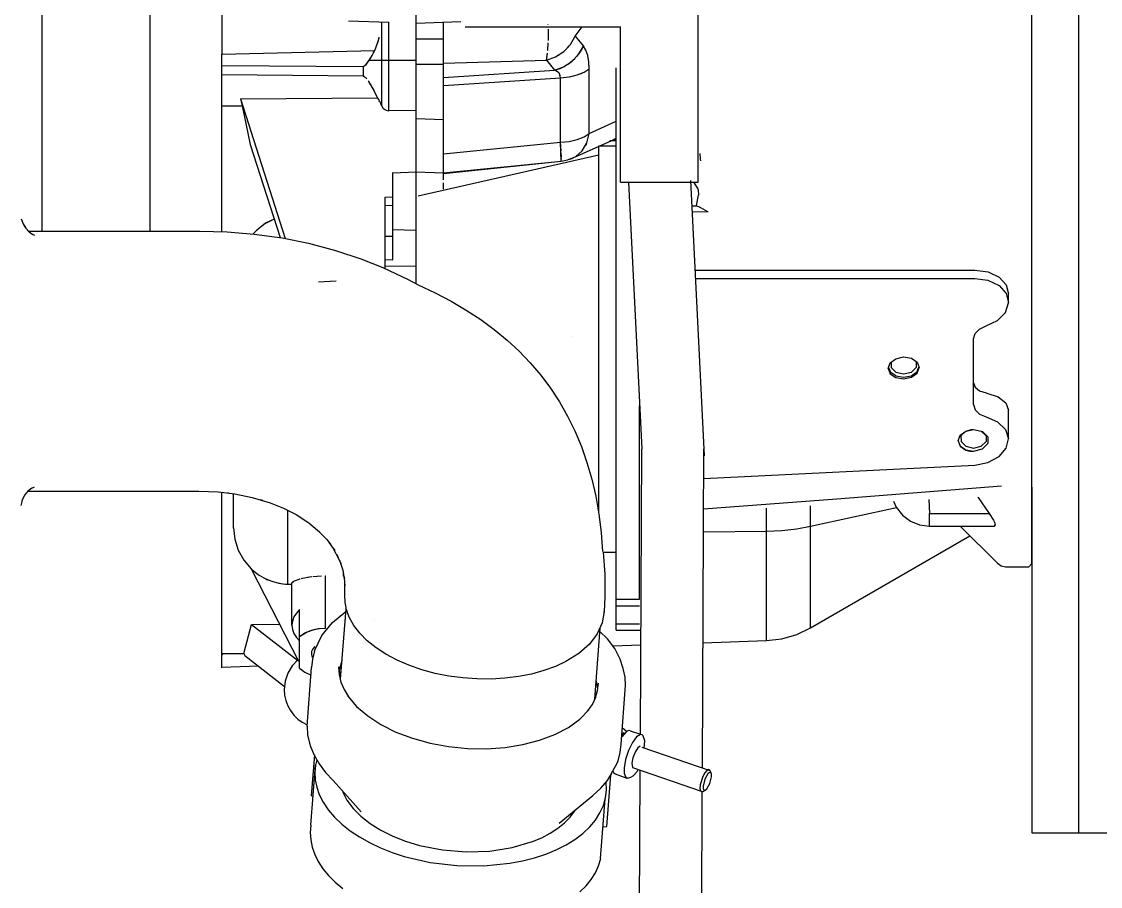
# Model space of a CAD drawing. Extents: x 1551 to 113148, y -1700 to 77018.
# Drawn here: x 19162.6 to 19440.3, y 11729.4 to 11952.2 of the extents above; entities that cross this region are included whole.
import ezdxf

# ---------------------------------------------------------------- set-up
doc = ezdxf.new("R2010")
doc.units = 0
doc.header["$LTSCALE"] = 500
doc.header["$MEASUREMENT"] = 0
doc.linetypes.add('SNT-025', pattern=[0.74, 0.4, -0.17, 0, -0.17])
doc.layers.get('0').update_dxf_attribs({"linetype": 'CONTINUOUS'})
doc.layers.add('GENERATORSETT', color=7, linetype='CONTINUOUS')

# ---------------------------------------------------------------- blocks, each defined once
blk = doc.blocks.new('GENERATOR-CENTER')
for p, q in [((-1337.61, -275.71), (-1337.61, 275.7)), ((-1592.39, -190.04), (-1592.39, 166.52)), ((-1564.59, -190.04), (-1564.59, 166.52)), ((-1337.61, -256), (-1337.61, 0.39)), ((-1325.61, -0.4), (-1325.61, -345.07)), ((-1423.47, -177.43), (-1423.47, -77.43)), ((-1496.11, -136.49), (-1496.11, -127.76)), ((-1546.11, -131.69), (-1546.11, -144.51)), ((-1546.11, -134.93), (-1546.11, -136.23)), ((-1513.51, -135.9), (-1503.18, -136.26)), ((-1546.11, -138.34), (-1546.11, -139.81)), ((-1505.06, -136.19), (-1505.06, -146)), ((-1505.06, -136.23), (-1505.06, -136.19)), ((-1505.06, -138.02), (-1505.06, -141.91)), ((-1503.26, -136.25), (-1503.18, -136.26)), ((-1503.18, -136.28), (-1503.18, -136.26)), ((-1503.18, -139.26), (-1503.18, -136.28)), ((-1503.18, -137.37), (-1503.18, -137.27)), ((-1496.19, -136.5), (-1496.14, -136.5)), ((-1496.14, -136.5), (-1496.11, -136.5)), ((-1496.11, -136.5), (-1484.57, -136.1)), ((-1496.11, -140.52), (-1496.11, -136.49)), ((-1496.11, -146), (-1496.11, -136.49)), ((-1489.11, -140.52), (-1489.11, -136.26)), ((-1489.11, -140.52), (-1489.11, -136.94)), ((-1483.47, -137.43), (-1443.47, -137.43)), ((-1462.09, -136.82), (-1462.1, -136.81)), ((-1462.08, -140.95), (-1462.08, -138.04)), ((-1455.15, -139.87), (-1453.35, -137.43)), ((-1443.47, -177.43), (-1443.47, -137.43)), ((-1506.76, -143.56), (-1505.83, -141)), ((-1506.76, -143.56), (-1505.86, -141.14)), ((-1505.86, -141.14), (-1505.65, -140.3)), ((-1505.83, -141), (-1505.61, -140.11)), ((-1503.18, -141.12), (-1503.18, -139.26)), ((-1503.18, -146), (-1503.18, -141.12)), ((-1503.18, -141.54), (-1503.18, -141.32)), ((-1496.11, -140.52), (-1489.11, -140.52)), ((-1496.11, -140.52), (-1489.11, -140.52)), ((-1489.11, -147.05), (-1489.11, -140.52)), ((-1489.11, -147.05), (-1489.11, -140.52)), ((-1462.21, -143.58), (-1462.09, -141.56)), ((-1462.05, -140.33), (-1462.04, -140.32)), ((-1456.39, -142), (-1455.15, -139.87)), ((-1455.15, -139.87), (-1453.07, -142.45)), ((-1455.15, -139.87), (-1453.07, -142.45)), ((-1546.11, -141.94), (-1546.11, -144.51)), ((-1546.11, -144.51), (-1506.76, -143.56)), ((-1546.11, -144.51), (-1506.76, -143.56)), ((-1462.55, -146.03), (-1462.27, -144.22)), ((-1460.23, -145.19), (-1458.12, -143.81)), ((-1458.12, -143.81), (-1456.39, -142)), ((-1457.07, -142.81), (-1456.71, -142.39)), ((-1454.63, -144.97), (-1453.75, -143.75)), ((-1454.31, -144.57), (-1453.07, -142.45)), ((-1453.75, -143.75), (-1453.07, -142.45)), ((-1452.43, -143.48), (-1453.07, -142.45)), ((-1452.43, -143.48), (-1453.07, -142.45)), ((-1451.94, -144.82), (-1452.43, -143.48)), ((-1451.94, -144.82), (-1452.43, -143.48)), ((-1546.11, -147.42), (-1546.11, -144.51)), ((-1546.11, -147.42), (-1546.11, -144.51)), ((-1509.1, -147.27), (-1508.17, -146.04)), ((-1508.92, -147.07), (-1508.17, -146.04)), ((-1508.17, -146.04), (-1507.66, -146.04)), ((-1508.16, -146.01), (-1507.66, -146.01)), ((-1507.66, -146.01), (-1505.99, -146.01)), ((-1507.66, -146.04), (-1505.99, -146.04)), ((-1505.99, -146.01), (-1505.06, -146)), ((-1505.99, -146.04), (-1505.06, -146.04)), ((-1505.06, -146), (-1504.85, -146)), ((-1505.06, -146), (-1505.06, -156.57)), ((-1505.06, -146), (-1504.85, -146)), ((-1505.06, -146.04), (-1505.06, -156.3)), ((-1504.85, -146), (-1504.15, -146)), ((-1504.85, -146), (-1504.15, -146)), ((-1504.15, -146), (-1503.18, -146)), ((-1504.15, -146), (-1503.18, -146)), ((-1503.18, -146), (-1496.11, -146)), ((-1503.18, -146), (-1496.11, -146)), ((-1503.18, -151.26), (-1503.18, -146)), ((-1496.11, -150.88), (-1496.11, -146)), ((-1496.11, -159.08), (-1496.11, -146)), ((-1496.11, -147.05), (-1489.11, -147.05)), ((-1496.11, -147.05), (-1489.11, -147.05)), ((-1489.11, -146.81), (-1462.55, -146.03)), ((-1489.11, -146.81), (-1462.55, -146.03)), ((-1489.11, -151.16), (-1489.11, -147.05)), ((-1489.11, -161.28), (-1489.11, -147.05)), ((-1462.55, -146.03), (-1460.23, -145.19)), ((-1462.55, -146.03), (-1460.47, -148.61)), ((-1462.55, -146.03), (-1460.47, -148.61)), ((-1462.37, -145.19), (-1462.39, -145.18)), ((-1462.33, -145.24), (-1462.34, -145.23)), ((-1462.3, -144.59), (-1462.28, -144.58)), ((-1462.28, -144.58), (-1462.26, -144.57)), ((-1459.78, -144.95), (-1459.3, -144.67)), ((-1458.15, -147.77), (-1456.05, -146.39)), ((-1456.94, -147.06), (-1455.22, -145.63)), ((-1456.05, -146.39), (-1454.31, -144.57)), ((-1451.63, -146.43), (-1451.94, -144.82)), ((-1451.63, -146.43), (-1451.94, -144.82)), ((-1451.53, -148.28), (-1451.63, -146.43)), ((-1451.53, -148.28), (-1451.63, -146.43)), ((-1509.77, -150.2), (-1546.13, -149.86)), ((-1546.11, -147.51), (-1546.11, -147.33)), ((-1546.11, -149.86), (-1546.11, -147.42)), ((-1546.11, -157.76), (-1546.11, -149.86)), ((-1546.11, -157.76), (-1546.11, -149.86)), ((-1546.09, -147.42), (-1509.73, -147.64)), ((-1546.09, -147.42), (-1546.08, -147.42)), ((-1509.75, -147.65), (-1509.1, -147.27)), ((-1509.75, -147.64), (-1509.75, -150.2)), ((-1509.75, -147.65), (-1509.73, -147.64)), ((-1489.11, -150.5), (-1460.47, -148.61)), ((-1489.11, -150.5), (-1460.47, -148.61)), ((-1460.47, -148.61), (-1458.15, -147.77)), ((-1460.47, -148.61), (-1459.06, -148.17)), ((-1459.99, -148.82), (-1460.47, -148.61)), ((-1460.23, -148.71), (-1460.47, -148.61)), ((-1459.39, -149.28), (-1460.23, -148.71)), ((-1459.21, -149.49), (-1459.99, -148.82)), ((-1458.93, -150.55), (-1459.21, -149.49)), ((-1459.1, -149.68), (-1459.21, -149.5)), ((-1458.93, -150.55), (-1459.1, -149.68)), ((-1459.06, -148.17), (-1457.7, -147.53)), ((-1456.7, -150.33), (-1454.65, -149.85)), ((-1454.65, -149.85), (-1452.9, -149.15)), ((-1453.86, -149.58), (-1453.24, -149.32)), ((-1452.9, -149.15), (-1451.53, -148.28)), ((-1451.53, -164.93), (-1451.53, -148.28)), ((-1451.53, -164.93), (-1451.53, -148.28)), ((-1444.61, -157.22), (-1444.61, -147.99)), ((-1546.11, -152.79), (-1546.11, -152.12)), ((-1509.75, -150.16), (-1509.17, -150.48)), ((-1509.59, -150.19), (-1508.84, -150.86)), ((-1509.17, -150.48), (-1508.83, -150.86)), ((-1508.45, -151.38), (-1506.91, -153.99)), ((-1508.45, -151.39), (-1506.91, -153.99)), ((-1508.11, -152.13), (-1508.01, -152.12)), ((-1508.11, -152.13), (-1508.01, -152.12)), ((-1503.18, -158.44), (-1503.18, -150.47)), ((-1503.18, -159.04), (-1503.18, -151.41)), ((-1496.11, -155.47), (-1496.11, -152.3)), ((-1489.11, -152.54), (-1458.93, -150.55)), ((-1489.11, -152.54), (-1458.93, -150.55)), ((-1489.11, -155.05), (-1489.11, -152.51)), ((-1458.93, -150.55), (-1456.7, -150.33)), ((-1458.93, -167.2), (-1458.93, -150.55)), ((-1458.93, -167.2), (-1458.93, -150.55)), ((-1456.29, -150.25), (-1455.56, -150.1)), ((-1506.91, -153.99), (-1506.09, -155.79)), ((-1506.91, -153.99), (-1506.09, -155.78)), ((-1546.11, -190.16), (-1546.11, -157.76)), ((-1546.11, -157.76), (-1540.92, -157.79)), ((-1546.11, -157.76), (-1540.92, -157.79)), ((-1541.31, -155.97), (-1506.09, -155.78)), ((-1541.31, -155.97), (-1506.09, -155.78)), ((-1541.31, -155.97), (-1540.92, -157.79)), ((-1541.31, -155.97), (-1540.92, -157.79)), ((-1541.31, -155.97), (-1529.82, -191.98)), ((-1540.92, -157.79), (-1538.82, -167.73)), ((-1540.92, -157.79), (-1538.82, -167.73)), ((-1505.61, -156.67), (-1505.61, -156.61)), ((-1505.61, -156.67), (-1505.61, -156.61)), ((-1505.06, -156.57), (-1505.06, -157.39)), ((-1505.06, -157.38), (-1505.06, -157.68)), ((-1505.06, -157.67), (-1505.06, -157.68)), ((-1505.06, -157.68), (-1504.58, -158.49)), ((-1496.11, -159.08), (-1496.11, -157.2)), ((-1489.11, -158.52), (-1489.11, -156.46)), ((-1444.61, -249.43), (-1444.61, -157.22)), ((-1504.58, -158.49), (-1503.85, -158.93)), ((-1504.41, -158.64), (-1504.21, -158.77)), ((-1503.85, -158.93), (-1503.18, -159.05)), ((-1503.19, -159.05), (-1503.18, -159.05)), ((-1496.11, -159.08), (-1503.18, -159.04)), ((-1496.11, -159.08), (-1503.18, -159.04)), ((-1501.11, -159.06), (-1501.11, -159.05)), ((-1501.11, -159.06), (-1501.11, -159.05)), ((-1496.11, -174.81), (-1496.11, -159.08)), ((-1496.11, -174.81), (-1496.11, -159.08)), ((-1496.11, -161.09), (-1489.11, -161.28)), ((-1496.11, -161.09), (-1489.11, -161.28)), ((-1489.11, -175.01), (-1489.11, -161.28)), ((-1489.11, -175.01), (-1489.11, -161.28)), ((-1451.53, -164.93), (-1444.61, -161.79)), ((-1546.11, -165.42), (-1546.11, -165.33)), ((-1456.7, -166.98), (-1454.65, -166.5)), ((-1456.7, -166.98), (-1454.65, -166.5)), ((-1454.65, -166.5), (-1452.9, -165.81)), ((-1454.65, -166.5), (-1452.9, -165.81)), ((-1452.9, -165.81), (-1451.53, -164.93)), ((-1452.9, -165.81), (-1451.53, -164.93)), ((-1452.13, -167.32), (-1451.53, -164.93)), ((-1445.73, -166.69), (-1444.61, -166.14)), ((-1445.73, -166.69), (-1444.61, -166.33)), ((-1538.82, -167.73), (-1531.16, -191.75)), ((-1489.11, -170.19), (-1458.93, -167.2)), ((-1489.11, -170.19), (-1458.93, -167.2)), ((-1458.93, -167.2), (-1456.7, -166.98)), ((-1458.93, -167.2), (-1456.7, -166.98)), ((-1458.79, -169.35), (-1458.93, -167.2)), ((-1458.78, -172.02), (-1458.93, -167.2)), ((-1458.87, -168.21), (-1458.86, -168.21)), ((-1458.87, -168.21), (-1458.86, -168.21)), ((-1456.25, -171.46), (-1445.73, -166.69)), ((-1455.04, -170.86), (-1453.34, -169.35)), ((-1453.34, -169.35), (-1452.13, -167.32)), ((-1452.47, -168.04), (-1452.19, -167.47)), ((-1452.28, -167.53), (-1452.26, -167.53)), ((-1452.28, -167.53), (-1452.26, -167.53)), ((-1449.11, -168.11), (-1444.61, -168.11)), ((-1449.11, -220.43), (-1449.11, -168.11)), ((-1445, -166.76), (-1446.29, -166.8)), ((-1444.61, -166.79), (-1445.95, -166.78)), ((-1445.73, -166.69), (-1445.73, -166.69)), ((-1495.61, -180.94), (-1449.11, -170.44)), ((-1489.11, -175.02), (-1458.78, -172.02)), ((-1489.11, -175.19), (-1458.82, -172.05)), ((-1489.11, -175.19), (-1458.82, -172.05)), ((-1458.87, -172.05), (-1458.8, -172.07)), ((-1458.8, -172.07), (-1457.11, -171.72)), ((-1458.8, -172.07), (-1458.78, -172.03)), ((-1458.73, -170.94), (-1458.77, -169.9)), ((-1458.77, -171.82), (-1458.76, -171.82)), ((-1458.77, -171.82), (-1458.76, -171.82)), ((-1458.75, -171.86), (-1458.73, -171.34)), ((-1457.11, -171.72), (-1455.04, -170.86)), ((-1456.53, -171.56), (-1455.97, -171.35)), ((-1502.11, -175.02), (-1496.11, -174.81)), ((-1496.11, -174.81), (-1489.11, -175.06)), ((-1496.11, -189.79), (-1496.11, -174.81)), ((-1496.11, -189.79), (-1496.11, -174.81)), ((-1502.11, -175.27), (-1502.11, -175)), ((-1502.11, -175.57), (-1502.11, -175.27)), ((-1502.11, -176.6), (-1502.11, -175.57)), ((-1502.11, -177.34), (-1502.11, -176.6)), ((-1502.11, -179.66), (-1502.11, -177.16)), ((-1489.11, -175.36), (-1489.11, -175.01)), ((-1489.11, -176.86), (-1489.11, -175.43)), ((-1489.11, -179.28), (-1489.11, -177.59)), ((-1443.47, -177.43), (-1423.47, -177.43)), ((-1441.48, -177.43), (-1438.05, -246.23)), ((-1425.48, -177.03), (-1421.95, -247.97)), ((-1424.7, -177.43), (-1423.63, -179.18)), ((-1502.11, -188.16), (-1502.11, -179.66)), ((-1502.11, -182.77), (-1502.11, -179.67)), ((-1423.63, -179.18), (-1423.53, -179.44)), ((-1423.53, -179.44), (-1423.41, -180.78)), ((-1546.11, -182.26), (-1546.11, -181.54)), ((-1546.11, -182.11), (-1546.11, -182)), ((-1504.11, -181.33), (-1502.11, -181.2)), ((-1504.11, -181.33), (-1502.11, -181.2)), ((-1504.11, -183.51), (-1504.11, -181.33)), ((-1504.11, -183.51), (-1504.11, -181.33)), ((-1423.96, -183.51), (-1423.41, -180.78)), ((-1504.11, -183.51), (-1502.11, -183.4)), ((-1504.11, -183.51), (-1502.11, -183.4)), ((-1504.11, -191.41), (-1504.11, -183.51)), ((-1504.11, -184.5), (-1504.11, -183.51)), ((-1504.11, -183.52), (-1504.11, -183.51)), ((-1502.11, -186.02), (-1502.11, -183.8)), ((-1425.15, -183.59), (-1423.98, -183.57)), ((-1425.08, -185.07), (-1421.12, -185.02)), ((-1423.98, -183.57), (-1423.96, -183.51)), ((-1423.98, -183.57), (-1423.2, -183.85)), ((-1423.2, -183.85), (-1422.87, -184)), ((-1422.87, -184), (-1421.12, -185.02)), ((-1421.12, -185.02), (-1420.97, -185.02)), ((-1597.79, -186.94), (-1597.33, -188.2)), ((-1597.58, -187.6), (-1597.55, -187.71)), ((-1597.33, -188.2), (-1596.62, -189.35)), ((-1597.01, -188.79), (-1596.93, -188.94)), ((-1535.83, -188.71), (-1537.46, -190.15)), ((-1535.06, -188.17), (-1537.14, -189.82)), ((-1534.72, -187.96), (-1535.2, -188.26)), ((-1532.67, -187), (-1535.06, -188.17)), ((-1532.67, -187), (-1534.72, -187.96)), ((-1504.11, -188.72), (-1504.11, -187.57)), ((-1502.11, -189.66), (-1502.11, -187.16)), ((-1596.62, -189.35), (-1595.74, -190.29)), ((-1596.25, -189.8), (-1596.08, -190)), ((-1596.01, -190.03), (-1573.46, -190.04)), ((-1596.01, -190.04), (-1573.46, -190.04)), ((-1595.8, -190.23), (-1595.7, -190.33)), ((-1595.74, -190.29), (-1594.76, -190.92)), ((-1595.39, -190.56), (-1595.34, -190.6)), ((-1595.07, -190.76), (-1594.84, -190.85)), ((-1595.07, -190.78), (-1594.76, -190.92)), ((-1595.02, -190.8), (-1594.35, -191.13)), ((-1594.81, -190.9), (-1594.76, -190.92)), ((-1594.76, -190.92), (-1594.35, -191.13)), ((-1573.46, -190.04), (-1551.79, -190.04)), ((-1551.79, -190.04), (-1544.77, -190.23)), ((-1544.77, -190.23), (-1537.8, -190.82)), ((-1537.14, -189.82), (-1538.05, -190.79)), ((-1537.46, -190.15), (-1537.83, -190.54)), ((-1537.8, -190.82), (-1530.61, -191.84)), ((-1537.14, -189.96), (-1537.14, -189.93)), ((-1537.14, -189.96), (-1537.14, -189.93)), ((-1536.56, -189.45), (-1536.56, -189.44)), ((-1504.11, -191.41), (-1502.11, -191.41)), ((-1504.11, -197.41), (-1504.11, -191.41)), ((-1504.11, -191.41), (-1502.11, -191.41)), ((-1504.11, -197.41), (-1504.11, -191.41)), ((-1502.11, -197.46), (-1502.11, -189.66)), ((-1502.11, -189.66), (-1496.11, -189.79)), ((-1502.11, -197.46), (-1502.11, -189.66)), ((-1502.11, -189.66), (-1496.11, -189.79)), ((-1502.11, -197.46), (-1502.11, -191.41)), ((-1496.11, -199.05), (-1496.11, -189.79)), ((-1496.11, -199.05), (-1496.11, -189.79)), ((-1530.61, -191.84), (-1523.85, -193.21)), ((-1523.85, -193.21), (-1516.86, -195.06)), ((-1516.86, -195.06), (-1510.39, -197.21)), ((-1510.39, -197.21), (-1504.67, -199.48)), ((-1504.67, -199.48), (-1498.2, -202.52)), ((-1504.11, -197.41), (-1502.11, -197.46)), ((-1504.11, -199.1), (-1504.11, -197.41)), ((-1504.11, -199.1), (-1504.11, -197.41)), ((-1504.11, -197.41), (-1502.11, -197.46)), ((-1504.11, -199.1), (-1496.11, -199.05)), ((-1504.11, -199.1), (-1496.11, -199.05)), ((-1504.11, -199.72), (-1504.11, -199.1)), ((-1496.11, -203.62), (-1496.11, -199.05)), ((-1498.2, -202.52), (-1495.61, -203.89)), ((-1496.11, -201.96), (-1496.11, -201.31)), ((-1424.33, -200.14), (-1352.29, -200.11)), ((-1424.22, -202.23), (-1352.29, -202.23)), ((-1352.29, -200.11), (-1348.88, -200.58)), ((-1352.29, -202.23), (-1348.9, -202.73)), ((-1348.9, -202.73), (-1346.05, -204.1)), ((-1348.88, -200.58), (-1348.48, -200.72)), ((-1348.48, -200.72), (-1346.04, -201.91)), ((-1346.04, -201.91), (-1344.19, -203.89)), ((-1521.29, -203.16), (-1516.69, -202.86)), ((-1521.29, -203.16), (-1516.69, -202.86)), ((-1495.58, -203.94), (-1491.25, -205.95)), ((-1346.05, -204.1), (-1344.2, -206.15)), ((-1344.19, -203.89), (-1343.61, -206.18)), ((-1491.25, -205.95), (-1487.13, -208.11)), ((-1487.13, -208.11), (-1483.21, -210.4)), ((-1344.2, -206.15), (-1343.63, -208.57)), ((-1343.63, -208.57), (-1343.61, -206.18)), ((-1483.21, -210.4), (-1479.5, -212.84)), ((-1346.45, -213.09), (-1344.43, -211)), ((-1344.43, -211), (-1343.63, -208.57)), ((-1479.5, -212.84), (-1475.99, -215.42)), ((-1349.39, -214.47), (-1346.45, -213.09)), ((-1475.99, -215.42), (-1472.7, -218.15)), ((-1352.61, -217.85), (-1352.19, -216.46)), ((-1352.19, -216.46), (-1351.06, -215.28)), ((-1351.06, -215.28), (-1349.39, -214.47)), ((-1472.7, -218.15), (-1469.6, -221.02)), ((-1455.99, -217.13), (-1455.99, -217.13)), ((-1455.99, -217.15), (-1455.99, -217.15)), ((-1352.61, -234.71), (-1352.61, -217.85)), ((-1469.6, -221.02), (-1466.72, -224.03)), ((-1449.11, -262.65), (-1449.11, -220.43)), ((-1466.72, -224.03), (-1464.04, -227.19)), ((-1374.58, -225.41), (-1374.05, -223.99)), ((-1374.05, -223.99), (-1372.59, -222.92)), ((-1373.85, -223.85), (-1373.84, -225.18)), ((-1372.59, -222.92), (-1370.61, -222.48)), ((-1370.61, -222.48), (-1368.62, -222.82)), ((-1368.62, -222.82), (-1367.16, -223.82)), ((-1367.47, -223.61), (-1367.37, -223.7)), ((-1367.37, -223.7), (-1367.36, -225.16)), ((-1367.16, -223.82), (-1366.64, -225.21)), ((-1464.04, -227.19), (-1461.56, -230.49)), ((-1374.58, -225.41), (-1374.05, -226.8)), ((-1374.49, -225.17), (-1374.29, -225.71)), ((-1374.29, -225.71), (-1374.07, -226.28)), ((-1374.07, -226.28), (-1372.9, -227.11)), ((-1374.05, -226.8), (-1372.6, -227.8)), ((-1373.84, -225.18), (-1372.61, -226.38)), ((-1372.9, -227.11), (-1372.61, -227.31)), ((-1372.61, -226.38), (-1370.61, -226.84)), ((-1372.61, -227.31), (-1370.61, -227.69)), ((-1370.61, -226.84), (-1368.61, -226.38)), ((-1370.61, -227.69), (-1368.61, -227.31)), ((-1370.61, -228.14), (-1368.62, -227.69)), ((-1368.62, -227.69), (-1367.17, -226.63)), ((-1368.61, -226.38), (-1367.36, -225.16)), ((-1368.61, -227.31), (-1368.32, -227.11)), ((-1368.32, -227.11), (-1367.14, -226.28)), ((-1367.17, -226.63), (-1366.64, -225.21)), ((-1367.14, -226.28), (-1366.93, -225.71)), ((-1366.93, -225.71), (-1366.69, -225.07)), ((-1461.56, -230.49), (-1459.24, -234.02)), ((-1372.6, -227.8), (-1370.61, -228.14)), ((-1352.61, -229.16), (-1352.21, -230.27)), ((-1352.21, -230.27), (-1351.08, -231.17)), ((-1351.08, -231.17), (-1349.39, -231.73)), ((-1349.39, -231.73), (-1349.16, -231.77)), ((-1349.16, -231.77), (-1346.24, -232.78)), ((-1346.24, -232.78), (-1344.3, -234.33)), ((-1459.24, -234.02), (-1457.14, -237.7)), ((-1438.61, -249.43), (-1438.61, -235.08)), ((-1352.61, -234.71), (-1352.19, -236.07)), ((-1352.19, -236.07), (-1351.07, -237.21)), ((-1344.3, -234.33), (-1343.61, -236.19)), ((-1457.14, -237.7), (-1455.26, -241.53)), ((-1351.07, -237.21), (-1349.39, -237.93)), ((-1349.39, -237.93), (-1346.45, -239.19)), ((-1343.61, -241.83), (-1343.61, -236.19)), ((-1455.26, -241.53), (-1453.58, -245.51)), ((-1356.05, -242.64), (-1354.59, -241.57)), ((-1355.85, -242.81), (-1354.61, -241.59)), ((-1354.62, -241.59), (-1354.61, -241.59)), ((-1354.61, -241.59), (-1352.61, -241.13)), ((-1354.61, -241.59), (-1354.59, -241.57)), ((-1354.59, -241.57), (-1352.61, -241.13)), ((-1354.59, -241.57), (-1353.22, -241.18)), ((-1353.22, -241.18), (-1352.61, -241.13)), ((-1352.61, -241.13), (-1350.34, -241.64)), ((-1352.61, -241.13), (-1350.34, -241.64)), ((-1352.61, -241.13), (-1350.61, -241.59)), ((-1350.61, -241.59), (-1349.37, -242.79)), ((-1350.34, -241.64), (-1348.96, -243.03)), ((-1346.45, -239.19), (-1344.42, -241.15)), ((-1344.42, -241.15), (-1343.63, -243.54)), ((-1356.58, -244.06), (-1356.05, -242.64)), ((-1356.58, -244.04), (-1356.29, -244.8)), ((-1356.58, -244.06), (-1356.05, -245.45)), ((-1355.85, -242.81), (-1355.84, -244.27)), ((-1355.84, -244.27), (-1354.61, -245.48)), ((-1350.61, -245.48), (-1349.36, -244.25)), ((-1349.37, -242.79), (-1349.36, -244.25)), ((-1348.96, -243.03), (-1348.93, -244.71)), ((-1344.21, -245.99), (-1343.63, -243.54)), ((-1343.63, -243.54), (-1343.61, -241.83)), ((-1453.58, -245.51), (-1452.13, -249.64)), ((-1438.39, -319.64), (-1438.04, -246.23)), ((-1422.43, -328.3), (-1422.04, -246.23)), ((-1356.29, -244.8), (-1356.07, -245.37)), ((-1356.07, -245.37), (-1354.9, -246.2)), ((-1356.05, -245.45), (-1354.6, -246.45)), ((-1354.9, -246.2), (-1354.61, -246.4)), ((-1354.61, -245.48), (-1352.61, -245.94)), ((-1354.61, -246.4), (-1352.61, -246.78)), ((-1354.6, -246.45), (-1353.59, -246.72)), ((-1353.59, -246.72), (-1352.61, -246.78)), ((-1352.61, -245.94), (-1350.61, -245.48)), ((-1352.61, -246.78), (-1350.32, -246.12)), ((-1350.32, -246.12), (-1348.95, -244.74)), ((-1348.95, -244.74), (-1348.93, -244.71)), ((-1346.06, -248.13), (-1344.21, -245.99)), ((-1452.13, -249.64), (-1450.89, -253.92)), ((-1444.61, -284.84), (-1444.61, -249.43)), ((-1438.61, -284.84), (-1438.61, -249.43)), ((-1352.29, -250.31), (-1348.92, -249.67)), ((-1348.92, -249.67), (-1346.06, -248.13)), ((-1422.08, -253.75), (-1352.29, -250.31)), ((-1450.89, -253.92), (-1449.87, -258.35)), ((-1596.91, -258.11), (-1597.55, -259.38)), ((-1597.01, -258.26), (-1596.93, -258.12)), ((-1596.05, -257.05), (-1596.91, -258.11)), ((-1596.25, -257.25), (-1596.08, -257.06)), ((-1595.02, -256.26), (-1596.05, -257.05)), ((-1596.01, -257.02), (-1552.03, -257.02)), ((-1595.8, -256.82), (-1595.7, -256.72)), ((-1595.39, -256.5), (-1595.34, -256.45)), ((-1595.02, -256.26), (-1594.35, -255.93)), ((-1594.59, -256.06), (-1595, -256.24)), ((-1552.03, -257.02), (-1547.09, -257.22)), ((-1547.09, -257.22), (-1542.83, -257.73)), ((-1546.11, -298.59), (-1546.11, -257.31)), ((-1544.67, -257.46), (-1544.24, -257.51)), ((-1544.67, -257.46), (-1544.24, -257.51)), ((-1543.11, -258.78), (-1543.11, -257.68)), ((-1542.83, -257.73), (-1538.31, -258.64)), ((-1387.78, -259.02), (-1345.39, -255.63)), ((-1337.61, -256), (-1337.61, -345.07)), ((-1597.55, -259.38), (-1597.92, -260.75)), ((-1597.58, -259.46), (-1597.55, -259.34)), ((-1543.11, -261.46), (-1543.11, -258.78)), ((-1538.31, -258.64), (-1533.74, -260.01)), ((-1536.23, -259.19), (-1535.68, -259.34)), ((-1533.74, -260.01), (-1530.3, -261.4)), ((-1449.87, -258.35), (-1449.07, -262.93)), ((-1422.11, -261.58), (-1387.78, -259.02)), ((-1394.55, -266.09), (-1394.55, -260.82)), ((-1373.19, -259.65), (-1372.51, -261.2)), ((-1364.11, -259.16), (-1363.94, -262.76)), ((-1351.53, -258.47), (-1351.42, -258.63)), ((-1351.42, -258.63), (-1348.57, -262.76)), ((-1543.11, -261.9), (-1543.11, -261.46)), ((-1543.11, -264.19), (-1543.11, -261.9)), ((-1530.3, -261.4), (-1527.01, -263.09)), ((-1529.11, -281), (-1529.11, -261.97)), ((-1527.01, -263.09), (-1523.75, -265.23)), ((-1449.07, -262.93), (-1448.48, -267.66)), ((-1405.94, -267.32), (-1405.94, -261.44)), ((-1394.55, -266.09), (-1372.44, -261.29)), ((-1372.51, -261.2), (-1370.91, -263.21)), ((-1370.91, -263.21), (-1368.86, -264.74)), ((-1363.94, -262.76), (-1348.57, -262.76)), ((-1363.94, -264.69), (-1363.94, -262.76)), ((-1348.57, -262.76), (-1347.45, -264.52)), ((-1543.11, -264.67), (-1543.11, -264.19)), ((-1543.11, -265.76), (-1543.11, -264.67)), ((-1543.11, -266.1), (-1543.11, -265.76)), ((-1543.11, -266.42), (-1543.11, -266.1)), ((-1543.11, -266.47), (-1543.11, -266.38)), ((-1543.11, -266.54), (-1543.11, -266.42)), ((-1543.11, -266.5), (-1542.81, -269.43)), ((-1524.19, -264.9), (-1523.89, -265.11)), ((-1523.75, -265.23), (-1521.52, -267.07)), ((-1398.15, -266.73), (-1394.55, -266.09)), ((-1394.55, -271.61), (-1394.55, -266.09)), ((-1368.86, -264.74), (-1366.49, -265.71)), ((-1366.49, -265.71), (-1363.94, -266.05)), ((-1363.94, -265.06), (-1363.94, -264.69)), ((-1363.94, -265.81), (-1363.94, -265.06)), ((-1363.94, -266.05), (-1363.94, -265.81)), ((-1363.94, -266.05), (-1347.18, -266.04)), ((-1356.07, -266.04), (-1346.49, -275.62)), ((-1347.45, -264.52), (-1347.2, -265.04)), ((-1347.2, -265.04), (-1347.02, -265.79)), ((-1347.18, -266.04), (-1347.02, -265.79)), ((-1529.11, -277.8), (-1529.11, -266.83)), ((-1521.59, -266.99), (-1520.93, -267.57)), ((-1521.52, -267.07), (-1519.14, -269.53)), ((-1519.95, -268.61), (-1519.45, -269.13)), ((-1448.48, -267.66), (-1448.1, -272.54)), ((-1422.14, -267.53), (-1405.94, -267.32)), ((-1405.94, -267.32), (-1401.99, -267.15)), ((-1405.94, -273.31), (-1405.94, -267.32)), ((-1401.99, -267.15), (-1398.15, -266.73)), ((-1394.55, -292.22), (-1353.55, -268.57)), ((-1542.81, -269.43), (-1541.93, -272.21)), ((-1519.14, -269.53), (-1517.47, -271.8)), ((-1518.6, -270.2), (-1518.17, -270.72)), ((-1517.49, -271.75), (-1517.09, -272.35)), ((-1517.47, -271.8), (-1515.98, -274.58)), ((-1394.55, -273.19), (-1394.55, -271.61)), ((-1541.93, -272.21), (-1540.5, -274.78)), ((-1540.5, -274.78), (-1538.55, -277.07)), ((-1516.6, -273.27), (-1516.2, -274)), ((-1515.98, -274.58), (-1515.49, -275.69)), ((-1515.89, -274.77), (-1515.03, -277.36)), ((-1447.98, -272.74), (-1444.61, -272.74)), ((-1447.98, -272.74), (-1447.56, -278.43)), ((-1405.94, -274.06), (-1405.94, -273.31)), ((-1405.94, -278.79), (-1405.94, -274.06)), ((-1394.55, -276.67), (-1394.55, -273.19)), ((-1546.11, -276.79), (-1546.11, -276.7)), ((-1538.55, -277.07), (-1526.41, -300.8)), ((-1538.55, -277.07), (-1526.41, -300.8)), ((-1515.47, -275.88), (-1515.39, -276.08)), ((-1515.03, -277.36), (-1514.56, -280.22)), ((-1515.02, -277.38), (-1514.91, -277.79)), ((-1394.55, -279.46), (-1394.55, -276.67)), ((-1346.49, -275.62), (-1345.51, -276.27)), ((-1345.51, -276.27), (-1344.37, -276.5)), ((-1344.37, -276.5), (-1338.36, -276.5)), ((-1338.36, -276.5), (-1337.61, -275.71)), ((-1529.11, -280.83), (-1529.11, -279.77)), ((-1528.1, -280.66), (-1527.69, -280.26)), ((-1528.09, -280.64), (-1527.63, -280.23)), ((-1527.41, -280.11), (-1525.95, -279.58)), ((-1527.39, -280.1), (-1526.09, -279.62)), ((-1525.69, -279.51), (-1525.48, -279.45)), ((-1525.35, -279.42), (-1523, -279.01)), ((-1525.31, -279.41), (-1523.66, -279.1)), ((-1522.74, -278.98), (-1520.51, -278.84)), ((-1519.5, -278.83), (-1519.46, -278.83)), ((-1519.46, -278.83), (-1519.42, -278.83)), ((-1519.43, -279.91), (-1519.46, -279.91)), ((-1519.43, -279.91), (-1519.46, -279.91)), ((-1519.42, -292.37), (-1519.42, -278.83)), ((-1519.42, -292.37), (-1519.42, -278.83)), ((-1514.81, -278.91), (-1514.81, -277.98)), ((-1514.71, -278.91), (-1514.6, -279.54)), ((-1514.56, -280.22), (-1514.57, -283.74)), ((-1514.53, -280.5), (-1514.46, -281.32)), ((-1447.56, -278.43), (-1447.53, -284.38)), ((-1405.94, -280.14), (-1405.94, -278.79)), ((-1405.94, -283.64), (-1405.94, -280.14)), ((-1394.55, -281.19), (-1394.55, -279.46)), ((-1529.11, -281), (-1528.11, -281.03)), ((-1529.11, -281), (-1528.11, -281.03)), ((-1528.11, -280.7), (-1528.1, -280.67)), ((-1528.11, -291.58), (-1528.11, -280.7)), ((-1528.1, -280.66), (-1528.09, -280.64)), ((-1514.5, -283.15), (-1514.49, -282.18)), ((-1394.55, -284.66), (-1394.55, -281.19)), ((-1514.57, -283.73), (-1514.49, -285.71)), ((-1514.49, -285.71), (-1514.24, -287.04)), ((-1447.53, -284.38), (-1447.72, -288.01)), ((-1444.61, -286.53), (-1444.61, -284.84)), ((-1444.61, -284.84), (-1438.61, -284.84)), ((-1405.94, -285.38), (-1405.94, -283.64)), ((-1405.94, -287.75), (-1405.94, -285.38)), ((-1394.55, -285.1), (-1394.55, -284.66)), ((-1394.55, -288.17), (-1394.55, -285.1)), ((-1526.96, -288.45), (-1527.59, -289.44)), ((-1526.96, -288.45), (-1527.59, -289.44)), ((-1526.11, -287.55), (-1526.96, -288.45)), ((-1526.11, -287.55), (-1526.96, -288.45)), ((-1526.11, -294.58), (-1526.11, -287.55)), ((-1526.11, -294.58), (-1526.11, -287.55)), ((-1517.63, -290.84), (-1514.21, -288.03)), ((-1515.55, -305.5), (-1514.16, -287.34)), ((-1513.35, -289.52), (-1514.15, -287.38)), ((-1447.72, -288.05), (-1448.23, -290.98)), ((-1447.73, -288.23), (-1447.72, -288.01)), ((-1444.61, -291.18), (-1444.61, -286.53)), ((-1444.61, -286.53), (-1438.61, -286.53)), ((-1405.94, -289.65), (-1405.94, -287.75)), ((-1394.55, -288.61), (-1394.55, -288.17)), ((-1394.55, -290.31), (-1394.55, -288.61)), ((-1540.45, -298.86), (-1538.5, -291.37)), ((-1540.45, -298.86), (-1538.5, -291.37)), ((-1538.5, -291.37), (-1531.29, -291.27)), ((-1538.5, -291.37), (-1531.29, -291.27)), ((-1538.5, -291.37), (-1526.7, -300.6)), ((-1538.5, -291.37), (-1526.7, -300.6)), ((-1527.98, -290.49), (-1528.11, -291.58)), ((-1527.98, -290.49), (-1528.11, -291.58)), ((-1528.11, -291.58), (-1527.98, -292.66)), ((-1528.11, -291.58), (-1527.98, -292.66)), ((-1527.59, -289.44), (-1527.98, -290.49)), ((-1527.59, -289.44), (-1527.98, -290.49)), ((-1520.37, -294.22), (-1517.63, -290.84)), ((-1512.17, -291.61), (-1513.35, -289.52)), ((-1510.61, -293.63), (-1512.17, -291.61)), ((-1506.73, -290.07), (-1506.73, -290.07)), ((-1506.73, -290.07), (-1506.73, -290.07)), ((-1448.23, -290.98), (-1449.5, -293.8)), ((-1444.61, -292.87), (-1444.61, -291.18)), ((-1444.61, -291.18), (-1438.61, -291.18)), ((-1405.94, -291.05), (-1405.94, -289.65)), ((-1405.94, -292.81), (-1405.94, -291.05)), ((-1394.55, -291.16), (-1394.55, -290.31)), ((-1394.55, -291.63), (-1394.55, -291.16)), ((-1394.55, -292.22), (-1394.55, -291.63)), ((-1527.98, -292.66), (-1527.59, -293.71)), ((-1527.98, -292.66), (-1527.59, -293.71)), ((-1527.59, -293.71), (-1526.96, -294.7)), ((-1527.59, -293.71), (-1526.96, -294.7)), ((-1524.75, -293.65), (-1526.11, -294.58)), ((-1525.47, -294.09), (-1526.11, -294.58)), ((-1524.17, -293.36), (-1525.47, -294.09)), ((-1523.13, -292.95), (-1524.75, -293.65)), ((-1522.7, -292.82), (-1524.17, -293.36)), ((-1521.33, -292.52), (-1523.13, -292.95)), ((-1521.09, -292.48), (-1522.7, -292.82)), ((-1522.25, -298.19), (-1520.37, -294.22)), ((-1519.42, -292.37), (-1521.33, -292.52)), ((-1519.42, -292.37), (-1521.09, -292.48)), ((-1508.69, -295.55), (-1510.61, -293.63)), ((-1449.5, -293.8), (-1451.51, -296.43)), ((-1450.15, -310.64), (-1448.75, -292.35)), ((-1446.83, -295.1), (-1448.81, -293.15)), ((-1444.61, -292.87), (-1438.26, -292.87)), ((-1405.94, -293.47), (-1405.94, -292.81)), ((-1405.94, -294.78), (-1405.94, -293.47)), ((-1401.99, -295.05), (-1398.15, -293.96)), ((-1398.15, -293.96), (-1394.55, -292.22)), ((-1526.96, -294.7), (-1526.11, -295.6)), ((-1526.96, -294.7), (-1526.11, -295.6)), ((-1526.11, -302.64), (-1526.11, -294.58)), ((-1522.18, -297.02), (-1522.74, -297.63)), ((-1506.44, -297.36), (-1508.69, -295.55)), ((-1451.51, -296.43), (-1454.21, -298.81)), ((-1444.99, -297.59), (-1446.83, -295.1)), ((-1445.45, -296.89), (-1438.28, -296.64)), ((-1422.28, -296.08), (-1405.94, -295.51)), ((-1405.94, -294.95), (-1405.94, -294.78)), ((-1405.94, -295.51), (-1405.94, -294.95)), ((-1405.94, -295.51), (-1401.99, -295.05)), ((-1405.94, -295.52), (-1405.94, -295.51)), ((-1546.01, -298.95), (-1546.12, -299.21)), ((-1546.01, -298.95), (-1546.12, -299.21)), ((-1546.11, -300.82), (-1546.11, -298.59)), ((-1546.11, -302.38), (-1546.11, -298.59)), ((-1546.01, -298.86), (-1540.45, -298.86)), ((-1546.01, -298.86), (-1540.45, -298.86)), ((-1540.45, -298.86), (-1540.19, -299.37)), ((-1540.45, -298.86), (-1540.19, -299.37)), ((-1540.19, -299.37), (-1530.01, -307.33)), ((-1540.19, -299.37), (-1530.01, -307.33)), ((-1523.09, -298.28), (-1523.03, -299.11)), ((-1523.05, -298.33), (-1523.09, -299.09)), ((-1523.09, -299.09), (-1522.85, -299.84)), ((-1522.74, -297.63), (-1523.05, -298.33)), ((-1522.25, -298.19), (-1522.8, -300.31)), ((-1503.88, -299.04), (-1506.44, -297.36)), ((-1501.04, -300.55), (-1503.88, -299.04)), ((-1454.21, -298.81), (-1457.54, -300.9)), ((-1443.58, -300.27), (-1444.99, -297.59)), ((-1546.11, -302.22), (-1546.11, -301.07)), ((-1546.11, -302.38), (-1536.74, -302.06)), ((-1546.11, -302.48), (-1546.11, -302.36)), ((-1546.11, -302.57), (-1546.11, -302.38)), ((-1528.07, -302.05), (-1529.18, -303.91)), ((-1528.07, -302.05), (-1529.18, -303.91)), ((-1526.58, -300.48), (-1528.07, -302.05)), ((-1526.58, -300.48), (-1528.07, -302.05)), ((-1526.42, -300.8), (-1526.41, -300.8)), ((-1526.12, -300.57), (-1526.41, -300.8)), ((-1526.11, -302.64), (-1525.56, -303.06)), ((-1526.11, -302.64), (-1524.76, -303.63)), ((-1524.18, -317.59), (-1523.02, -302.47)), ((-1522.8, -300.31), (-1523.02, -302.47)), ((-1516.07, -302.27), (-1515.94, -304.24)), ((-1515.24, -300.7), (-1516.01, -303.41)), ((-1515.97, -302.69), (-1515.88, -304.33)), ((-1497.97, -301.88), (-1501.04, -300.55)), ((-1494.69, -303.02), (-1497.97, -301.88)), ((-1460.26, -302.18), (-1463.23, -303.26)), ((-1457.54, -300.9), (-1460.26, -302.18)), ((-1442.78, -302.75), (-1443.58, -300.27)), ((-1529.18, -303.91), (-1529.87, -305.96)), ((-1529.18, -303.91), (-1529.87, -305.96)), ((-1524.76, -303.63), (-1523.16, -304.4)), ((-1515.94, -304.24), (-1515.47, -306.2)), ((-1515.88, -304.33), (-1515.56, -305.97)), ((-1491.25, -303.96), (-1494.69, -303.02)), ((-1487.72, -304.67), (-1491.25, -303.96)), ((-1484.11, -305.15), (-1487.72, -304.67)), ((-1480.47, -305.41), (-1484.11, -305.15)), ((-1476.84, -305.43), (-1480.47, -305.41)), ((-1473.25, -305.23), (-1476.84, -305.43)), ((-1469.76, -304.79), (-1473.25, -305.23)), ((-1466.41, -304.13), (-1469.76, -304.79)), ((-1463.23, -303.26), (-1466.41, -304.13)), ((-1442.31, -304.93), (-1442.78, -302.75)), ((-1442.18, -307.11), (-1442.31, -304.93)), ((-1529.87, -305.96), (-1530.11, -308.11)), ((-1529.87, -305.96), (-1530.11, -308.11)), ((-1530.11, -308.11), (-1530, -309.55)), ((-1515.47, -306.2), (-1514.67, -308.14)), ((-1514.67, -308.14), (-1513.55, -310.04)), ((-1449.38, -307.98), (-1449.67, -305.89)), ((-1449.39, -308.39), (-1449.2, -306.52)), ((-1443.34, -322.22), (-1442.18, -307.11)), ((-1530, -309.55), (-1529.69, -310.95)), ((-1529.69, -310.95), (-1529.19, -312.3)), ((-1513.68, -309.83), (-1511.43, -312.46)), ((-1450.74, -311.97), (-1449.85, -310.13)), ((-1449.9, -310.23), (-1449.39, -308.39)), ((-1529.19, -312.3), (-1528.49, -313.56)), ((-1528.49, -313.56), (-1527.62, -314.71)), ((-1511.43, -312.46), (-1508.57, -314.92)), ((-1453.99, -315.76), (-1451.64, -313.38)), ((-1451.96, -313.72), (-1450.74, -311.97)), ((-1527.62, -314.71), (-1526.59, -315.72)), ((-1526.59, -315.72), (-1525.42, -316.57)), ((-1525.42, -316.57), (-1524.15, -317.25)), ((-1508.57, -314.92), (-1505.18, -317.14)), ((-1456.93, -317.88), (-1453.99, -315.76)), ((-1524.18, -317.59), (-1524.05, -319.77)), ((-1505.18, -317.14), (-1501.32, -319.08)), ((-1501.32, -319.08), (-1497.07, -320.69)), ((-1460.4, -319.71), (-1456.93, -317.88)), ((-1442.02, -318.99), (-1443.19, -320.3)), ((-1443.16, -319.89), (-1442.55, -319.22)), ((-1443.02, -318.11), (-1442.64, -318.25)), ((-1442.64, -318.25), (-1441.92, -318.85)), ((-1441.48, -318.72), (-1442.02, -318.99)), ((-1441.92, -318.85), (-1441.87, -318.95)), ((-1441.03, -318.74), (-1441.48, -318.72)), ((-1441.03, -318.74), (-1438.39, -319.64)), ((-1524.05, -319.77), (-1523.57, -321.95)), ((-1523.57, -321.95), (-1523.31, -322.78)), ((-1497.07, -320.69), (-1492.51, -321.96)), ((-1492.51, -321.96), (-1487.75, -322.84)), ((-1468.63, -322.32), (-1464.33, -321.2)), ((-1464.33, -321.2), (-1460.4, -319.71)), ((-1440.45, -321.79), (-1441.45, -323.82)), ((-1439.36, -320.35), (-1440.45, -321.79)), ((-1438.36, -319.75), (-1439.36, -320.35)), ((-1437.95, -319.8), (-1438.36, -319.75)), ((-1437.63, -320.08), (-1437.95, -319.8)), ((-1437.28, -321.3), (-1437.63, -320.08)), ((-1437.38, -323.2), (-1437.28, -321.3)), ((-1523.31, -322.78), (-1522.39, -325.06)), ((-1487.75, -322.84), (-1482.89, -323.32)), ((-1482.89, -323.32), (-1478.01, -323.4)), ((-1478.01, -323.4), (-1473.23, -323.06)), ((-1473.23, -323.06), (-1468.63, -322.32)), ((-1444.11, -326.5), (-1443.55, -324.38)), ((-1443.55, -324.38), (-1443.34, -322.22)), ((-1441.45, -323.82), (-1442.2, -326.12)), ((-1439.73, -324.26), (-1440.29, -325.68)), ((-1439.05, -323.18), (-1439.73, -324.26)), ((-1438.4, -322.74), (-1439.05, -323.18)), ((-1438, -322.98), (-1420.49, -328.96)), ((-1523.19, -343.06), (-1522, -327.62)), ((-1523.04, -335.5), (-1522.24, -324.97)), ((-1522.39, -325.06), (-1521.1, -327.3)), ((-1522, -327.62), (-1522.18, -329.5)), ((-1521.7, -326.27), (-1522, -327.62)), ((-1521.1, -327.3), (-1519.46, -329.47)), ((-1445.79, -329.71), (-1444.47, -327.3)), ((-1444.47, -327.3), (-1444.11, -326.5)), ((-1442.2, -326.12), (-1442.57, -328.28)), ((-1440.29, -325.68), (-1440.55, -327.09)), ((-1440.55, -327.09), (-1440.41, -328.22)), ((-1522.18, -329.5), (-1522.08, -331.39)), ((-1519.46, -329.47), (-1517.47, -331.55)), ((-1447.03, -343.39), (-1446.02, -330.15)), ((-1446.23, -330.56), (-1445.7, -329.76)), ((-1445.52, -329.22), (-1445.37, -329.21)), ((-1445.48, -329.1), (-1445.24, -329.61)), ((-1445.24, -329.61), (-1444.89, -329.88)), ((-1444.89, -329.88), (-1441.86, -330.92)), ((-1442.57, -328.28), (-1442.54, -329.7)), ((-1442.54, -329.7), (-1442.22, -330.63)), ((-1440.87, -330.67), (-1440.27, -330.39)), ((-1440.4, -328.22), (-1422.46, -334.39)), ((-1440.27, -330.39), (-1439.2, -329.2)), ((-1439.2, -329.2), (-1438.94, -328.72)), ((-1439.13, -477.46), (-1438.43, -328.89)), ((-1422.33, -330.51), (-1422.99, -332.69)), ((-1421.82, -329.58), (-1422.33, -330.51)), ((-1421.3, -328.96), (-1421.82, -329.58)), ((-1421.01, -329.84), (-1421.81, -331.25)), ((-1420.83, -328.75), (-1421.3, -328.96)), ((-1420.61, -329.53), (-1421.01, -329.84)), ((-1420.49, -328.96), (-1420.83, -328.75)), ((-1420.29, -329.56), (-1420.61, -329.53)), ((-1420.49, -328.96), (-1420.2, -329.67)), ((-1420.11, -329.94), (-1420.29, -329.56)), ((-1420.08, -330.59), (-1420.11, -329.94)), ((-1522.08, -331.39), (-1521.71, -333.28)), ((-1521.71, -333.28), (-1521.05, -335.16)), ((-1517.47, -331.55), (-1510.31, -339.59)), ((-1448.57, -333.53), (-1446.84, -331.55)), ((-1447.14, -334.02), (-1447.23, -331.99)), ((-1446.84, -331.55), (-1446.23, -330.56)), ((-1442.22, -330.63), (-1441.64, -330.97)), ((-1441.64, -330.97), (-1440.87, -330.67)), ((-1422.99, -332.69), (-1423.04, -333.62)), ((-1421.81, -331.25), (-1422.23, -332.98)), ((-1422.23, -332.98), (-1422.2, -333.63)), ((-1421.3, -333.74), (-1420.5, -332.32)), ((-1420.5, -332.32), (-1420.08, -330.59)), ((-1523.04, -335.5), (-1522.62, -335.64)), ((-1521.05, -335.16), (-1520.04, -337.15)), ((-1515.08, -334.39), (-1513.95, -336.6)), ((-1459.31, -342.52), (-1450.64, -335.38)), ((-1450.64, -335.38), (-1448.57, -333.53)), ((-1447.92, -338), (-1447.37, -336.03)), ((-1447.37, -336.03), (-1447.14, -334.02)), ((-1423.12, -476.93), (-1422.46, -334.39)), ((-1423.04, -333.62), (-1422.89, -334.24)), ((-1422.46, -334.45), (-1422.28, -334.38)), ((-1422.28, -334.38), (-1421.63, -334)), ((-1422.2, -333.63), (-1422.02, -334.01)), ((-1422.02, -334.01), (-1421.7, -334.04)), ((-1421.7, -334.04), (-1421.3, -333.74)), ((-1520.04, -337.15), (-1518.74, -339.1)), ((-1513.95, -336.6), (-1512.37, -338.73)), ((-1512.37, -338.73), (-1510.37, -340.75)), ((-1448.79, -339.92), (-1447.92, -338)), ((-1448.63, -351.67), (-1447.44, -336.24)), ((-1518.74, -339.1), (-1517.13, -340.98)), ((-1517.13, -340.98), (-1515.25, -342.77)), ((-1510.37, -340.75), (-1507.97, -342.64)), ((-1457.91, -342.48), (-1456.45, -340.98)), ((-1456.45, -340.98), (-1455.26, -339.4)), ((-1449.97, -341.77), (-1448.79, -339.92)), ((-1523.19, -343.06), (-1523.37, -344.93)), ((-1515.25, -342.77), (-1513.11, -344.48)), ((-1507.97, -342.64), (-1505.22, -344.36)), ((-1505.22, -344.36), (-1502.16, -345.89)), ((-1461.58, -345.15), (-1459.62, -343.87)), ((-1459.62, -343.87), (-1457.91, -342.48)), ((-1453.2, -345.18), (-1451.44, -343.53)), ((-1451.44, -343.53), (-1449.97, -341.77)), ((-1448, -343.48), (-1447.03, -343.39)), ((-1523.37, -344.93), (-1523.27, -346.82)), ((-1523.27, -346.82), (-1522.89, -348.72)), ((-1513.11, -344.48), (-1510.72, -346.07)), ((-1510.72, -346.07), (-1508.11, -347.54)), ((-1502.16, -345.89), (-1498.83, -347.2)), ((-1466.13, -347.3), (-1463.75, -346.29)), ((-1463.75, -346.29), (-1461.58, -345.15)), ((-1457.51, -348.14), (-1455.23, -346.73)), ((-1455.23, -346.73), (-1453.2, -345.18)), ((-1337.61, -345.07), (-1325.61, -345.07)), ((-1325.61, -345.07), (-1219.16, -345.07)), ((-1522.89, -348.72), (-1522.23, -350.6)), ((-1508.11, -347.54), (-1505.29, -348.88)), ((-1505.29, -348.88), (-1502.3, -350.06)), ((-1498.83, -347.2), (-1495.28, -348.27)), ((-1495.28, -348.27), (-1489.35, -349.45)), ((-1489.35, -349.45), (-1483.23, -349.95)), ((-1483.23, -349.95), (-1477.17, -349.74)), ((-1477.17, -349.74), (-1471.4, -348.85)), ((-1471.4, -348.85), (-1466.13, -347.3)), ((-1462.76, -350.53), (-1460.03, -349.41)), ((-1460.03, -349.41), (-1457.51, -348.14)), ((-1522.23, -350.6), (-1521.3, -352.46)), ((-1521.3, -352.46), (-1520.11, -354.28)), ((-1502.3, -350.06), (-1499.16, -351.09)), ((-1499.16, -351.09), (-1492.53, -352.64)), ((-1492.53, -352.64), (-1485.63, -353.47)), ((-1471.97, -352.88), (-1468.75, -352.27)), ((-1468.75, -352.27), (-1465.67, -351.48)), ((-1465.67, -351.48), (-1462.76, -350.53)), ((-1449.14, -353.52), (-1448.6, -351.68)), ((-1520.11, -354.28), (-1518.66, -356.04)), ((-1485.63, -353.47), (-1478.69, -353.55)), ((-1478.69, -353.55), (-1471.97, -352.88)), ((-1451.03, -357.04), (-1449.95, -355.31)), ((-1449.95, -355.31), (-1449.14, -353.52)), ((-1518.66, -356.04), (-1516.96, -357.74)), ((-1516.96, -357.74), (-1515.03, -359.36)), ((-1452.38, -358.69), (-1451.03, -357.04)), ((-1453.97, -360.26), (-1452.38, -358.69))]:
    blk.add_line(p, q)
for radius in [158.85, 147.81]:
    blk.add_circle((-1726.88, -475.05), radius)
for centre, radius, start, end in [((-1528.8, -132.61), 24.61, 326.9252, 333.5815), ((-1528.8, -132.61), 24.61, 327.616, 333.5816), ((-1509.35, -158.8), 4.44, 14.6359, 42.7775), ((-1509.35, -158.8), 4.44, 14.6363, 42.7777), ((-1167.75, -141.22), 256.99, 186.4468, 186.8654), ((-1528.64, -266.56), 14.45, 226.6919, 268.0994), ((-1528.64, -266.56), 14.45, 244.7249, 249.3908), ((-1528.64, -266.56), 14.45, 258.3983, 268.0993), ((-1502.04, -284.03), 12.57, 193.8714, 195.4979)]:
    blk.add_arc(centre, radius, start, end)

msp = doc.modelspace()

# ---------------------------------------------------------------- block references
at = {"layer": 'GENERATORSETT', "linetype": 'SNT-025'}
msp.add_blockref('GENERATOR-CENTER', (20760.293, 12088.276), dxfattribs=at)

doc.saveas('drawing.dxf')
